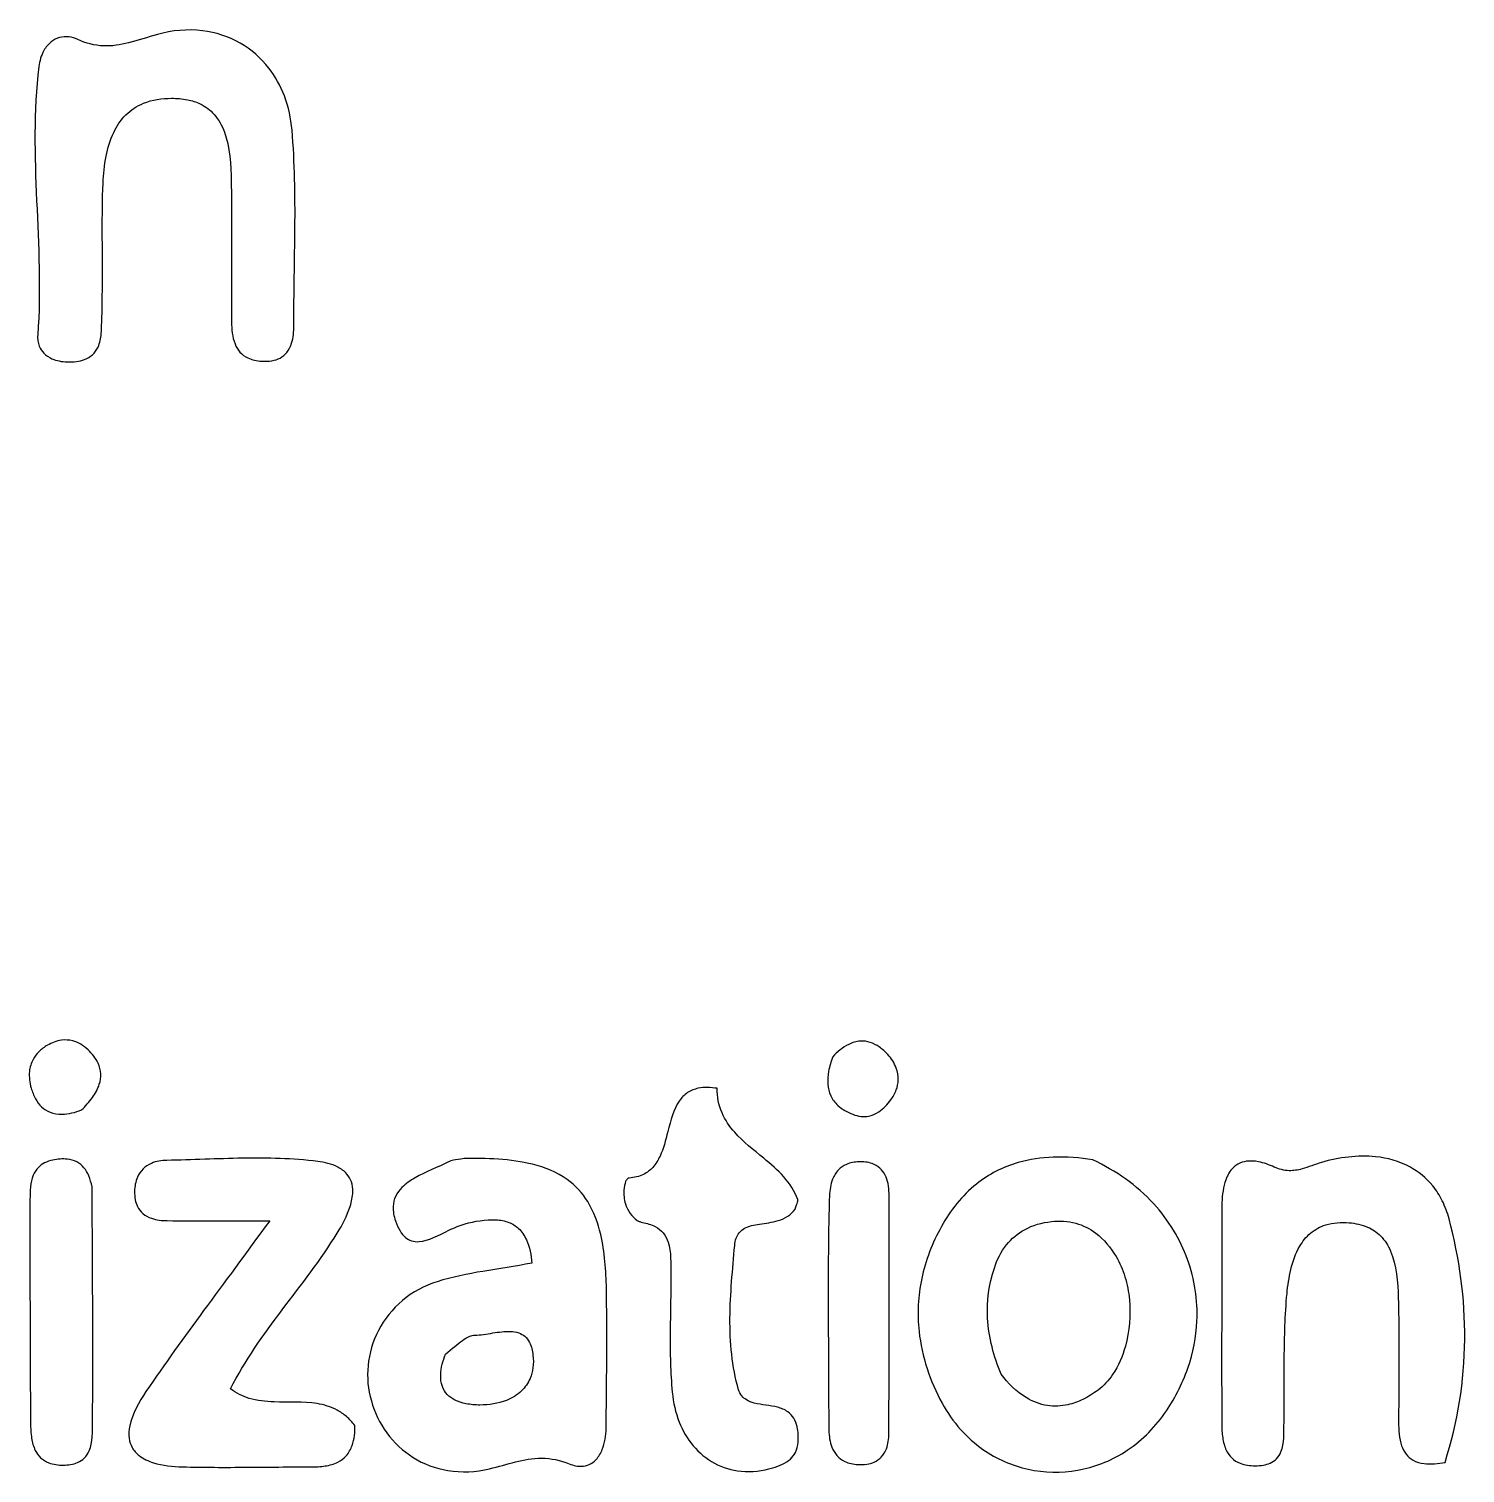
# Model space of a CAD drawing. Header units: millimetres. Extents: x 2.6 to 86.5, y 0.9 to 53.3.
# Drawn here: x 19.403 to 22.387, y 14.15 to 17.151 of the extents above; entities that cross this region are included whole.
import ezdxf

# ---------------------------------------------------------------- set-up
doc = ezdxf.new("R2010")
doc.units = ezdxf.units.MM
doc.layers.get('0').update_dxf_attribs({"linetype": 'CONTINUOUS'})

msp = doc.modelspace()

# ---------------------------------------------------------------- linework, layer by layer
for points, knots in [([(19.5047, 17.1291), (19.4988, 17.1319), (19.4924, 17.1338), (19.4795, 17.1353), (19.4732, 17.1348), (19.4607, 17.1314), (19.4548, 17.1283), (19.4434, 17.1193), (19.4383, 17.1131), (19.4286, 17.0959), (19.4254, 17.0843), (19.424, 17.0726)], [-0.01188368, -0.01188368, -0.01188368, -0.01188368, -0.00988958, -0.00988958, -0.00795189, -0.00795189, -0.00595589, -0.00595589, -0.00353626, -0.00353626, 0, 0, 0, 0]), ([(19.6701, 17.1395), (19.6495, 17.1337), (19.63, 17.1269), (19.5929, 17.1177), (19.5759, 17.1149), (19.5393, 17.1165), (19.5217, 17.1211), (19.5047, 17.1291)], [-0.01696916, -0.01696916, -0.01696916, -0.01696916, -0.01091093, -0.01091093, -0.00562754, -0.00562754, 0, 0, 0, 0]), ([(19.9498, 16.9409), (19.9477, 16.9652), (19.9426, 16.989), (19.9261, 17.0326), (19.9153, 17.0521), (19.8853, 17.0906), (19.8652, 17.1082), (19.818, 17.1353), (19.7915, 17.1439), (19.7324, 17.1511), (19.7007, 17.1481), (19.6701, 17.1395)], [-0.03995071, -0.03995071, -0.03995071, -0.03995071, -0.03263891, -0.03263891, -0.02593842, -0.02593842, -0.01791408, -0.01791408, -0.00954087, -0.00954087, 0, 0, 0, 0]), ([(19.424, 17.0726), (19.4124, 16.98), (19.4152, 16.8883), (19.4232, 16.7014), (19.4283, 16.6082), (19.4215, 16.5154)], [-0.05632359, -0.05632359, -0.05632359, -0.05632359, -0.02792269, -0.02792269, 0, 0, 0, 0]), ([(19.5572, 16.8303), (19.5579, 16.8489), (19.5598, 16.868), (19.5668, 16.9033), (19.5718, 16.9203), (19.5857, 16.9494), (19.5939, 16.9617), (19.615, 16.9828), (19.6273, 16.9908), (19.6597, 17.004), (19.6797, 17.0069), (19.6997, 17.0069)], [-0.02572812, -0.02572812, -0.02572812, -0.02572812, -0.02011963, -0.02011963, -0.01492893, -0.01492893, -0.01046808, -0.01046808, -0.0059774, -0.0059774, 0, 0, 0, 0]), ([(19.6997, 17.0069), (19.7107, 17.0069), (19.7218, 17.006), (19.7417, 17.002), (19.7507, 16.9992), (19.7702, 16.9898), (19.7798, 16.9827), (19.7975, 16.9628), (19.8043, 16.9502), (19.8205, 16.9062), (19.823, 16.8691), (19.8235, 16.8328)], [-0.02658237, -0.02658237, -0.02658237, -0.02658237, -0.02290509, -0.02290509, -0.0197815, -0.0197815, -0.01567146, -0.01567146, -0.0108933, -0.0108933, 0, 0, 0, 0]), ([(19.9536, 16.5341), (19.9534, 16.6019), (19.9554, 16.6699), (19.9564, 16.8055), (19.9556, 16.8734), (19.9498, 16.9409)], [-0.0407149, -0.0407149, -0.0407149, -0.0407149, -0.02031776, -0.02031776, 0, 0, 0, 0]), ([(19.556, 16.6216), (19.5561, 16.6596), (19.5557, 16.6959), (19.5556, 16.7631), (19.5558, 16.7968), (19.5572, 16.8303)], [-0.02047078, -0.02047078, -0.02047078, -0.02047078, -0.01004552, -0.01004552, 0, 0, 0, 0]), ([(19.8235, 16.8328), (19.8242, 16.7843), (19.8244, 16.7359), (19.8244, 16.639), (19.8242, 16.5905), (19.8243, 16.542)], [-0.02907493, -0.02907493, -0.02907493, -0.02907493, -0.01453817, -0.01453817, 0, 0, 0, 0]), ([(19.5534, 16.5176), (19.5544, 16.5336), (19.5549, 16.5499), (19.5555, 16.5821), (19.5556, 16.6006), (19.556, 16.6216)], [-0.01217669, -0.01217669, -0.01217669, -0.01217669, -0.00630499, -0.00630499, 0, 0, 0, 0]), ([(19.8243, 16.542), (19.8243, 16.5272), (19.8257, 16.5106), (19.8339, 16.4904), (19.8372, 16.4846), (19.8463, 16.4745), (19.8518, 16.4705), (19.8669, 16.4632), (19.8767, 16.4613), (19.8865, 16.4606)], [-0.01152147, -0.01152147, -0.01152147, -0.01152147, -0.00701003, -0.00701003, -0.00500368, -0.00500368, -0.00292851, -0.00292851, 0, 0, 0, 0]), ([(19.8865, 16.4606), (19.8937, 16.4602), (19.9011, 16.4603), (19.9141, 16.4626), (19.9198, 16.4644), (19.9304, 16.4701), (19.935, 16.4739), (19.9435, 16.4844), (19.9468, 16.4911), (19.9525, 16.5095), (19.9536, 16.5222), (19.9536, 16.5341)], [-0.01153349, -0.01153349, -0.01153349, -0.01153349, -0.00937693, -0.00937693, -0.00759201, -0.00759201, -0.00576712, -0.00576712, -0.00355856, -0.00355856, 0, 0, 0, 0]), ([(19.4215, 16.5154), (19.4212, 16.5112), (19.4212, 16.5069), (19.4224, 16.499), (19.4233, 16.4953), (19.4268, 16.4863), (19.43, 16.4815), (19.4389, 16.4724), (19.4448, 16.4686), (19.4608, 16.4616), (19.4717, 16.4596), (19.4823, 16.4592)], [-0.009471361, -0.009471361, -0.009471361, -0.009471361, -0.0081941, -0.0081941, -0.007044614, -0.007044614, -0.005286533, -0.005286533, -0.003193254, -0.003193254, 0, 0, 0, 0]), ([(19.4823, 16.4592), (19.4888, 16.459), (19.4955, 16.4592), (19.5078, 16.4608), (19.5135, 16.4622), (19.5249, 16.4667), (19.5304, 16.4698), (19.5401, 16.4786), (19.5439, 16.4839), (19.5509, 16.4985), (19.5528, 16.5081), (19.5534, 16.5176)], [-0.01048141, -0.01048141, -0.01048141, -0.01048141, -0.00852549, -0.00852549, -0.00676349, -0.00676349, -0.00485606, -0.00485606, -0.00284904, -0.00284904, 0, 0, 0, 0]), ([(19.4417, 15.0394), (19.4352, 15.0357), (19.4292, 15.0313), (19.4192, 15.0213), (19.4151, 15.016), (19.4077, 15.0023), (19.4052, 14.9938), (19.4031, 14.9733), (19.4047, 14.9616), (19.4079, 14.9505)], [-0.01042856, -0.01042856, -0.01042856, -0.01042856, -0.00819255, -0.00819255, -0.00618004, -0.00618004, -0.00348829, -0.00348829, 0, 0, 0, 0]), ([(19.526, 15.0299), (19.5214, 15.0343), (19.5163, 15.0383), (19.5056, 15.0446), (19.5002, 15.0469), (19.4866, 15.0505), (19.4786, 15.0509), (19.4603, 15.0484), (19.4506, 15.0446), (19.4417, 15.0394)], [-0.009254955, -0.009254955, -0.009254955, -0.009254955, -0.007318945, -0.007318945, -0.005539591, -0.005539591, -0.003102057, -0.003102057, 0, 0, 0, 0]), ([(21.1875, 15.02), (21.1822, 15.0258), (21.1763, 15.0313), (21.1641, 15.0398), (21.1579, 15.0432), (21.1445, 15.0476), (21.1376, 15.0485), (21.122, 15.0474), (21.114, 15.0449), (21.0939, 15.035), (21.0827, 15.0255), (21.0731, 15.0155)], [-0.01328092, -0.01328092, -0.01328092, -0.01328092, -0.01091561, -0.01091561, -0.00882457, -0.00882457, -0.00668589, -0.00668589, -0.00415722, -0.00415722, 0, 0, 0, 0]), ([(19.5126, 14.9049), (19.5206, 14.9128), (19.5284, 14.9216), (19.541, 14.9392), (19.5463, 14.9484), (19.5517, 14.9653), (19.5529, 14.9725), (19.5522, 14.9877), (19.5502, 14.9952), (19.542, 15.0127), (19.5343, 15.0219), (19.526, 15.0299)], [-0.01448367, -0.01448367, -0.01448367, -0.01448367, -0.01109515, -0.01109515, -0.00801188, -0.00801188, -0.00579773, -0.00579773, -0.00345237, -0.00345237, 0, 0, 0, 0]), ([(21.0731, 15.0155), (21.0695, 15.0057), (21.0665, 14.9954), (21.0631, 14.9764), (21.0623, 14.9673), (21.0636, 14.9501), (21.0655, 14.942), (21.0725, 14.9267), (21.0776, 14.92), (21.0928, 14.9061), (21.1036, 14.9002), (21.1148, 14.8959)], [-0.01445841, -0.01445841, -0.01445841, -0.01445841, -0.01133091, -0.01133091, -0.00866049, -0.00866049, -0.00616474, -0.00616474, -0.00360477, -0.00360477, 0, 0, 0, 0]), ([(21.1938, 14.9259), (21.1985, 14.9322), (21.2024, 14.9392), (21.2076, 14.9532), (21.2091, 14.9601), (21.2097, 14.9758), (21.2082, 14.9841), (21.2013, 15.0025), (21.1951, 15.0118), (21.1875, 15.02)], [-0.01041238, -0.01041238, -0.01041238, -0.01041238, -0.0080337, -0.0080337, -0.00590296, -0.00590296, -0.00333187, -0.00333187, 0, 0, 0, 0]), ([(19.4079, 14.9505), (19.4101, 14.9428), (19.413, 14.9352), (19.4203, 14.9221), (19.4244, 14.9163), (19.4346, 14.9066), (19.4405, 14.9028), (19.4549, 14.8971), (19.4632, 14.8959), (19.4854, 14.8962), (19.4997, 14.9), (19.5126, 14.9049)], [-0.01328261, -0.01328261, -0.01328261, -0.01328261, -0.01089473, -0.01089473, -0.00878884, -0.00878884, -0.00666633, -0.00666633, -0.00414855, -0.00414855, 0, 0, 0, 0]), ([(20.8328, 14.9499), (20.8201, 14.9519), (20.8064, 14.9526), (20.7858, 14.9483), (20.7784, 14.9455), (20.7646, 14.9364), (20.759, 14.9304), (20.7425, 14.9064), (20.7365, 14.8833), (20.7258, 14.8415), (20.7215, 14.8246), (20.7105, 14.8007), (20.7057, 14.7926), (20.6939, 14.7796), (20.6875, 14.7747), (20.6709, 14.7665), (20.6607, 14.7643), (20.6504, 14.7635)], [-0.02883905, -0.02883905, -0.02883905, -0.02883905, -0.02486417, -0.02486417, -0.02238552, -0.02238552, -0.0198221, -0.0198221, -0.01344739, -0.01344739, -0.00836925, -0.00836925, -0.00556106, -0.00556106, -0.00311549, -0.00311549, 0, 0, 0, 0]), ([(21.0005, 14.7186), (20.9941, 14.7365), (20.984, 14.7519), (20.959, 14.7803), (20.9441, 14.793), (20.9085, 14.8223), (20.8872, 14.8386), (20.8587, 14.8708), (20.8496, 14.884), (20.8362, 14.9152), (20.833, 14.9322), (20.8328, 14.9499)], [-0.0288299, -0.0288299, -0.0288299, -0.0288299, -0.02345635, -0.02345635, -0.01814706, -0.01814706, -0.01017202, -0.01017202, -0.00530675, -0.00530675, 0, 0, 0, 0]), ([(21.1148, 14.8959), (21.1203, 14.8937), (21.1261, 14.8922), (21.1372, 14.8911), (21.1425, 14.8913), (21.1553, 14.8938), (21.1623, 14.8969), (21.1786, 14.9075), (21.1869, 14.9164), (21.1938, 14.9259)], [-0.009193136, -0.009193136, -0.009193136, -0.009193136, -0.007423383, -0.007423383, -0.00582977, -0.00582977, -0.003503047, -0.003503047, 0, 0, 0, 0]), ([(19.453, 14.8007), (19.4469, 14.7995), (19.441, 14.7976), (19.4309, 14.7925), (19.4267, 14.7894), (19.4183, 14.781), (19.4149, 14.7754), (19.4062, 14.7544), (19.4054, 14.7364), (19.4054, 14.719)], [-0.01112836, -0.01112836, -0.01112836, -0.01112836, -0.00912384, -0.00912384, -0.0074129, -0.0074129, -0.0052276, -0.0052276, 0, 0, 0, 0]), ([(19.5343, 14.7453), (19.5328, 14.7531), (19.5305, 14.761), (19.5249, 14.7743), (19.5217, 14.7799), (19.5135, 14.7898), (19.5086, 14.7939), (19.4968, 14.8002), (19.4901, 14.802), (19.4732, 14.8038), (19.4627, 14.8027), (19.453, 14.8007)], [-0.01129371, -0.01129371, -0.01129371, -0.01129371, -0.00891201, -0.00891201, -0.00699848, -0.00699848, -0.00507255, -0.00507255, -0.0029942, -0.0029942, 0, 0, 0, 0]), ([(19.6899, 14.8003), (19.6789, 14.8002), (19.6677, 14.7984), (19.6512, 14.7913), (19.6454, 14.7876), (19.6353, 14.7777), (19.6313, 14.7718), (19.6246, 14.756), (19.6229, 14.746), (19.6227, 14.7361)], [-0.01054256, -0.01054256, -0.01054256, -0.01054256, -0.00724208, -0.00724208, -0.00515899, -0.00515899, -0.00297994, -0.00297994, 0, 0, 0, 0]), ([(20.0031, 14.7979), (19.9515, 14.8046), (19.899, 14.8055), (19.7947, 14.8038), (19.7421, 14.8011), (19.6899, 14.8003)], [-0.03121986, -0.03121986, -0.03121986, -0.03121986, -0.01567821, -0.01567821, 0, 0, 0, 0]), ([(20.0439, 14.6493), (20.0543, 14.6663), (20.0645, 14.6856), (20.0737, 14.7144), (20.0759, 14.725), (20.0761, 14.7422), (20.0753, 14.749), (20.0711, 14.7615), (20.068, 14.767), (20.0585, 14.778), (20.0519, 14.7827), (20.0321, 14.7928), (20.0171, 14.7961), (20.0031, 14.7979)], [-0.01968257, -0.01968257, -0.01968257, -0.01968257, -0.01372127, -0.01372127, -0.01062362, -0.01062362, -0.00857612, -0.00857612, -0.00666035, -0.00666035, -0.00424627, -0.00424627, 0, 0, 0, 0]), ([(20.2749, 14.7971), (20.2537, 14.7862), (20.2275, 14.7764), (20.1958, 14.7583), (20.186, 14.7516), (20.1728, 14.7384), (20.1684, 14.7325), (20.162, 14.7191), (20.1602, 14.712), (20.1594, 14.6943), (20.1615, 14.6842), (20.1648, 14.6746)], [-0.01848743, -0.01848743, -0.01848743, -0.01848743, -0.01087725, -0.01087725, -0.00749643, -0.00749643, -0.00528253, -0.00528253, -0.00304678, -0.00304678, 0, 0, 0, 0]), ([(20.3073, 14.804), (20.2972, 14.8023), (20.2912, 14.8016), (20.2813, 14.7996), (20.278, 14.7987), (20.2749, 14.7971)], [-0.002550692, -0.002550692, -0.002550692, -0.002550692, -0.001023915, -0.001023915, 0, 0, 0, 0]), ([(20.603, 14.5342), (20.6024, 14.5704), (20.5996, 14.6101), (20.5855, 14.6699), (20.5771, 14.6935), (20.5529, 14.7327), (20.5388, 14.7479), (20.4999, 14.7758), (20.4751, 14.7856), (20.4047, 14.8033), (20.3524, 14.805), (20.3073, 14.804)], [-0.0454104, -0.0454104, -0.0454104, -0.0454104, -0.03465545, -0.03465545, -0.02746261, -0.02746261, -0.02123727, -0.02123727, -0.01352225, -0.01352225, 0, 0, 0, 0]), ([(21.1273, 14.7973), (21.1185, 14.7969), (21.1096, 14.7954), (21.0952, 14.7891), (21.0896, 14.7853), (21.0796, 14.7748), (21.0758, 14.7683), (21.0687, 14.7504), (21.0669, 14.7383), (21.0664, 14.7267)], [-0.01047104, -0.01047104, -0.01047104, -0.01047104, -0.00781859, -0.00781859, -0.00575927, -0.00575927, -0.0034761, -0.0034761, 0, 0, 0, 0]), ([(21.1902, 14.7314), (21.1901, 14.7383), (21.1896, 14.7453), (21.187, 14.7581), (21.1851, 14.7641), (21.1795, 14.775), (21.1759, 14.7798), (21.1666, 14.7883), (21.161, 14.7915), (21.1461, 14.7967), (21.1366, 14.7976), (21.1273, 14.7973)], [-0.01049515, -0.01049515, -0.01049515, -0.01049515, -0.00842266, -0.00842266, -0.00657274, -0.00657274, -0.00474538, -0.00474538, -0.00279401, -0.00279401, 0, 0, 0, 0]), ([(21.6136, 14.8011), (21.5865, 14.8056), (21.5588, 14.8079), (21.5065, 14.8061), (21.482, 14.8025), (21.4265, 14.7864), (21.3976, 14.7716), (21.3416, 14.7269), (21.3177, 14.6964), (21.2989, 14.6625)], [-0.03721614, -0.03721614, -0.03721614, -0.03721614, -0.02896782, -0.02896782, -0.021525, -0.021525, -0.01162993, -0.01162993, 0, 0, 0, 0]), ([(21.7626, 14.2743), (21.783, 14.3034), (21.7994, 14.335), (21.822, 14.4002), (21.8284, 14.4331), (21.8318, 14.5099), (21.8252, 14.5532), (21.795, 14.6371), (21.7709, 14.6763), (21.7046, 14.7487), (21.6614, 14.779), (21.6136, 14.8011)], [-0.06350042, -0.06350042, -0.06350042, -0.06350042, -0.05279126, -0.05279126, -0.04272003, -0.04272003, -0.0295886, -0.0295886, -0.01579834, -0.01579834, 0, 0, 0, 0]), ([(21.9906, 14.7863), (21.9802, 14.791), (21.969, 14.7951), (21.9496, 14.7989), (21.9411, 14.7995), (21.9265, 14.7975), (21.9206, 14.7956), (21.9093, 14.7892), (21.9045, 14.7848), (21.8947, 14.7723), (21.8907, 14.7635), (21.8834, 14.7394), (21.8819, 14.7223), (21.8818, 14.7064)], [-0.01738478, -0.01738478, -0.01738478, -0.01738478, -0.01395918, -0.01395918, -0.01145231, -0.01145231, -0.00954929, -0.00954929, -0.00756703, -0.00756703, -0.00476853, -0.00476853, 0, 0, 0, 0]), ([(22.0889, 14.796), (22.0747, 14.7919), (22.0617, 14.7862), (22.0393, 14.78), (22.0305, 14.7785), (22.0105, 14.7791), (22.0003, 14.7819), (21.9906, 14.7863)], [-0.01007699, -0.01007699, -0.01007699, -0.01007699, -0.00596517, -0.00596517, -0.00321435, -0.00321435, 0, 0, 0, 0]), ([(22.3537, 14.6786), (22.3502, 14.6915), (22.3456, 14.7042), (22.3341, 14.7273), (22.3275, 14.7377), (22.3064, 14.7637), (22.2904, 14.7769), (22.25, 14.7986), (22.2258, 14.8052), (22.1637, 14.8116), (22.1252, 14.8063), (22.0889, 14.796)], [-0.03299762, -0.03299762, -0.03299762, -0.03299762, -0.02894783, -0.02894783, -0.02519721, -0.02519721, -0.01884913, -0.01884913, -0.01132888, -0.01132888, 0, 0, 0, 0]), ([(20.6504, 14.7635), (20.65, 14.7635), (20.6496, 14.7634), (20.6489, 14.7632), (20.6486, 14.7631), (20.6476, 14.7625), (20.6469, 14.762), (20.6449, 14.76), (20.6438, 14.758), (20.641, 14.7515), (20.6397, 14.7453), (20.6387, 14.7291), (20.6398, 14.7193), (20.6447, 14.7029), (20.6479, 14.6959), (20.6564, 14.6841), (20.6613, 14.6794), (20.667, 14.6756)], [-0.01083551, -0.01083551, -0.01083551, -0.01083551, -0.01068379, -0.01068379, -0.0105272, -0.0105272, -0.01018135, -0.01018135, -0.00931856, -0.00931856, -0.0071967, -0.0071967, -0.00435443, -0.00435443, -0.00206561, -0.00206561, 0, 0, 0, 0]), ([(19.5355, 14.2583), (19.5359, 14.3383), (19.5359, 14.4177), (19.5355, 14.5803), (19.535, 14.6628), (19.5343, 14.7453)], [-0.0486931, -0.0486931, -0.0486931, -0.0486931, -0.02474069, -0.02474069, 0, 0, 0, 0]), ([(19.6227, 14.7361), (19.6226, 14.7302), (19.623, 14.7242), (19.6251, 14.7134), (19.6266, 14.7086), (19.6316, 14.6986), (19.6352, 14.6939), (19.6451, 14.6853), (19.6514, 14.6821), (19.6682, 14.6763), (19.6795, 14.6751), (19.6902, 14.675)], [-0.01042604, -0.01042604, -0.01042604, -0.01042604, -0.00865448, -0.00865448, -0.00714329, -0.00714329, -0.00532346, -0.00532346, -0.00321653, -0.00321653, 0, 0, 0, 0]), ([(19.4054, 14.719), (19.4053, 14.6416), (19.4053, 14.5642), (19.4057, 14.4094), (19.406, 14.332), (19.4065, 14.2545)], [-0.04644327, -0.04644327, -0.04644327, -0.04644327, -0.02322159, -0.02322159, 0, 0, 0, 0]), ([(20.9949, 14.6991), (20.9975, 14.7061), (20.9993, 14.7103), (21.0005, 14.7146), (21.0007, 14.7157), (21.0008, 14.7173), (21.0007, 14.718), (21.0005, 14.7186)], [-0.001282159, -0.001282159, -0.001282159, -0.001282159, -0.000497075, -0.000497075, -0.000199005, -0.000199005, 0, 0, 0, 0]), ([(21.0664, 14.7267), (21.0654, 14.701), (21.0649, 14.6752), (21.0642, 14.6233), (21.0641, 14.5953), (21.0637, 14.5644)], [-0.01808782, -0.01808782, -0.01808782, -0.01808782, -0.00926181, -0.00926181, 0, 0, 0, 0]), ([(21.1898, 14.232), (21.1902, 14.3152), (21.1904, 14.3984), (21.1905, 14.5649), (21.1904, 14.6482), (21.1902, 14.7314)], [-0.04994165, -0.04994165, -0.04994165, -0.04994165, -0.02497088, -0.02497088, 0, 0, 0, 0]), ([(21.8818, 14.7064), (21.8816, 14.6308), (21.8814, 14.5552), (21.8812, 14.404), (21.8812, 14.3284), (21.8814, 14.2528)], [-0.04536238, -0.04536238, -0.04536238, -0.04536238, -0.02268116, -0.02268116, 0, 0, 0, 0]), ([(19.9035, 14.6748), (19.8546, 14.6077), (19.8084, 14.5455), (19.7263, 14.4337), (19.6852, 14.3769), (19.6463, 14.3198)], [-0.0426621, -0.0426621, -0.0426621, -0.0426621, -0.02072986, -0.02072986, 0, 0, 0, 0]), ([(19.6902, 14.675), (19.7229, 14.6747), (19.7563, 14.6746), (19.8209, 14.6747), (19.8595, 14.6748), (19.9035, 14.6748)], [-0.02564037, -0.02564037, -0.02564037, -0.02564037, -0.01317715, -0.01317715, 0, 0, 0, 0]), ([(20.1648, 14.6746), (20.1673, 14.6674), (20.1704, 14.6601), (20.1774, 14.6487), (20.181, 14.644), (20.1893, 14.637), (20.1935, 14.6346), (20.2033, 14.6314), (20.2086, 14.631), (20.2331, 14.6327), (20.2545, 14.6445), (20.287, 14.6605), (20.2984, 14.6656), (20.3092, 14.6684)], [-0.01759287, -0.01759287, -0.01759287, -0.01759287, -0.01507904, -0.01507904, -0.01314556, -0.01314556, -0.01150165, -0.01150165, -0.00971869, -0.00971869, -0.00336862, -0.00336862, 0, 0, 0, 0]), ([(20.3092, 14.6684), (20.329, 14.6734), (20.3523, 14.678), (20.3825, 14.6763), (20.3917, 14.6747), (20.4077, 14.6684), (20.4144, 14.6643), (20.4273, 14.6523), (20.4326, 14.6442), (20.4436, 14.6204), (20.4467, 14.603), (20.4481, 14.5866)], [-0.01922813, -0.01922813, -0.01922813, -0.01922813, -0.01297151, -0.01297151, -0.0102082, -0.0102082, -0.00782819, -0.00782819, -0.00493473, -0.00493473, 0, 0, 0, 0]), ([(20.667, 14.6756), (20.6687, 14.6745), (20.6704, 14.6736), (20.674, 14.6722), (20.6759, 14.6716), (20.6778, 14.6713)], [-0.001156863, -0.001156863, -0.001156863, -0.001156863, -0.000578106, -0.000578106, 0, 0, 0, 0]), ([(20.8695, 14.6234), (20.87, 14.6285), (20.8709, 14.6337), (20.8742, 14.6426), (20.8762, 14.6464), (20.882, 14.6536), (20.8858, 14.6567), (20.899, 14.664), (20.9099, 14.6662), (20.9339, 14.6698), (20.9475, 14.6712), (20.9671, 14.6771), (20.9739, 14.6799), (20.986, 14.6882), (20.9909, 14.6932), (20.9949, 14.6991)], [-0.01679862, -0.01679862, -0.01679862, -0.01679862, -0.01499853, -0.01499853, -0.01351195, -0.01351195, -0.01178087, -0.01178087, -0.00827494, -0.00827494, -0.00437796, -0.00437796, -0.00215444, -0.00215444, 0, 0, 0, 0]), ([(21.5275, 14.673), (21.5445, 14.6749), (21.5615, 14.6741), (21.5932, 14.6655), (21.6071, 14.6585), (21.6368, 14.6359), (21.6506, 14.6189), (21.6618, 14.6005)], [-0.01631522, -0.01631522, -0.01631522, -0.01631522, -0.01118977, -0.01118977, -0.00646058, -0.00646058, 0, 0, 0, 0]), ([(22.3453, 14.1728), (22.3717, 14.2559), (22.3855, 14.3411), (22.387, 14.5131), (22.3754, 14.5967), (22.3537, 14.6786)], [-0.05159447, -0.05159447, -0.05159447, -0.05159447, -0.02543023, -0.02543023, 0, 0, 0, 0]), ([(19.8222, 14.3256), (19.8518, 14.3844), (19.8897, 14.437), (19.9692, 14.5424), (20.0096, 14.5937), (20.0439, 14.6493)], [-0.03942992, -0.03942992, -0.03942992, -0.03942992, -0.0196026, -0.0196026, 0, 0, 0, 0]), ([(20.6778, 14.6713), (20.6869, 14.6697), (20.6961, 14.667), (20.7107, 14.6593), (20.7163, 14.655), (20.7258, 14.6437), (20.7291, 14.6372), (20.7379, 14.6102), (20.7364, 14.5859), (20.7366, 14.5627)], [-0.0149657, -0.0149657, -0.0149657, -0.0149657, -0.01187076, -0.01187076, -0.00946498, -0.00946498, -0.00697035, -0.00697035, 0, 0, 0, 0]), ([(21.2989, 14.6625), (21.28, 14.6286), (21.266, 14.5926), (21.2504, 14.5184), (21.2486, 14.4815), (21.2582, 14.3921), (21.2753, 14.3421), (21.3007, 14.2956)], [-0.03865645, -0.03865645, -0.03865645, -0.03865645, -0.02701991, -0.02701991, -0.01587257, -0.01587257, 0, 0, 0, 0]), ([(21.409, 14.5765), (21.4145, 14.5939), (21.4227, 14.6104), (21.4446, 14.6377), (21.4572, 14.6482), (21.489, 14.6656), (21.508, 14.6709), (21.5275, 14.673)], [-0.01640432, -0.01640432, -0.01640432, -0.01640432, -0.01090535, -0.01090535, -0.00589545, -0.00589545, 0, 0, 0, 0]), ([(22.017, 14.5233), (22.0186, 14.5401), (22.0211, 14.5573), (22.0291, 14.5903), (22.0349, 14.607), (22.0495, 14.632), (22.0569, 14.6413), (22.0753, 14.6568), (22.0858, 14.6624), (22.113, 14.671), (22.1297, 14.6719), (22.146, 14.6706)], [-0.02231521, -0.02231521, -0.02231521, -0.02231521, -0.01723999, -0.01723999, -0.01212848, -0.01212848, -0.00856052, -0.00856052, -0.00491775, -0.00491775, 0, 0, 0, 0]), ([(22.146, 14.6706), (22.1591, 14.6695), (22.1722, 14.6668), (22.1945, 14.6572), (22.2036, 14.6511), (22.2205, 14.6342), (22.2273, 14.6234), (22.2445, 14.5829), (22.2473, 14.5474), (22.2482, 14.5134)], [-0.02234574, -0.02234574, -0.02234574, -0.02234574, -0.01803859, -0.01803859, -0.01439414, -0.01439414, -0.01020797, -0.01020797, 0, 0, 0, 0]), ([(20.8777, 14.3235), (20.8636, 14.3722), (20.8593, 14.4221), (20.8601, 14.5231), (20.8652, 14.5738), (20.8695, 14.6234)], [-0.03007494, -0.03007494, -0.03007494, -0.03007494, -0.0149371, -0.0149371, 0, 0, 0, 0]), ([(20.4481, 14.5866), (20.4134, 14.5801), (20.3793, 14.5752), (20.3147, 14.5643), (20.2824, 14.5579), (20.2512, 14.5482)], [-0.01986197, -0.01986197, -0.01986197, -0.01986197, -0.00978837, -0.00978837, 0, 0, 0, 0]), ([(21.6618, 14.6005), (21.6698, 14.5874), (21.6759, 14.573), (21.6851, 14.5429), (21.688, 14.5268), (21.6925, 14.4789), (21.6897, 14.4453), (21.6755, 14.3936), (21.6668, 14.3731), (21.6464, 14.343), (21.6363, 14.3318), (21.6244, 14.323)], [-0.02985443, -0.02985443, -0.02985443, -0.02985443, -0.02527294, -0.02527294, -0.02046532, -0.02046532, -0.0109099, -0.0109099, -0.00445659, -0.00445659, 0, 0, 0, 0]), ([(20.7366, 14.5627), (20.737, 14.522), (20.7358, 14.4811), (20.7353, 14.3998), (20.7359, 14.359), (20.7398, 14.3185)], [-0.02444604, -0.02444604, -0.02444604, -0.02444604, -0.01219196, -0.01219196, 0, 0, 0, 0]), ([(21.0637, 14.5644), (21.0639, 14.5068), (21.064, 14.4512), (21.0643, 14.3452), (21.0645, 14.2922), (21.0653, 14.2394)], [-0.03207693, -0.03207693, -0.03207693, -0.03207693, -0.01585, -0.01585, 0, 0, 0, 0]), ([(21.4231, 14.3558), (21.4079, 14.3929), (21.3972, 14.4318), (21.3931, 14.508), (21.398, 14.5422), (21.409, 14.5765)], [-0.02290498, -0.02290498, -0.02290498, -0.02290498, -0.01078916, -0.01078916, 0, 0, 0, 0]), ([(20.2512, 14.5482), (20.2247, 14.5399), (20.2003, 14.5267), (20.1586, 14.4916), (20.1417, 14.4705), (20.1176, 14.424), (20.1102, 14.3993), (20.1053, 14.3491), (20.1076, 14.3242), (20.1146, 14.3003)], [-0.03149422, -0.03149422, -0.03149422, -0.03149422, -0.02318851, -0.02318851, -0.0151464, -0.0151464, -0.00747019, -0.00747019, 0, 0, 0, 0]), ([(20.6024, 14.2431), (20.6029, 14.2917), (20.6035, 14.3402), (20.6039, 14.4372), (20.6038, 14.4857), (20.603, 14.5342)], [-0.0291029, -0.0291029, -0.0291029, -0.0291029, -0.01455068, -0.01455068, 0, 0, 0, 0]), ([(22.0108, 14.2562), (22.0115, 14.3008), (22.011, 14.3454), (22.0117, 14.4344), (22.0129, 14.479), (22.017, 14.5233)], [-0.02673321, -0.02673321, -0.02673321, -0.02673321, -0.01334402, -0.01334402, 0, 0, 0, 0]), ([(22.2482, 14.5134), (22.2494, 14.4707), (22.2497, 14.4281), (22.2495, 14.3428), (22.2491, 14.3001), (22.2488, 14.2575)], [-0.02558588, -0.02558588, -0.02558588, -0.02558588, -0.01279494, -0.01279494, 0, 0, 0, 0]), ([(20.2686, 14.3974), (20.2828, 14.4091), (20.294, 14.419), (20.3084, 14.4293), (20.3138, 14.4328), (20.3225, 14.4361), (20.3259, 14.4369), (20.3295, 14.4369)], [-0.006568429, -0.006568429, -0.006568429, -0.006568429, -0.002809653, -0.002809653, -0.001063596, -0.001063596, 0, 0, 0, 0]), ([(20.3295, 14.4369), (20.341, 14.4372), (20.354, 14.4395), (20.3794, 14.4435), (20.3918, 14.4453), (20.4092, 14.4446), (20.4153, 14.4437), (20.4255, 14.4401), (20.4296, 14.4378), (20.4374, 14.4312), (20.4407, 14.4268), (20.4473, 14.4139), (20.4494, 14.4046), (20.4504, 14.3957)], [-0.01464612, -0.01464612, -0.01464612, -0.01464612, -0.01096104, -0.01096104, -0.00755961, -0.00755961, -0.00575171, -0.00575171, -0.00433131, -0.00433131, -0.00268459, -0.00268459, 0, 0, 0, 0]), ([(20.3402, 14.2919), (20.3306, 14.2919), (20.3207, 14.2927), (20.3033, 14.2961), (20.2954, 14.2985), (20.2822, 14.3052), (20.2767, 14.3091), (20.2677, 14.3188), (20.2644, 14.3243), (20.2593, 14.3382), (20.2584, 14.3466), (20.2592, 14.3692), (20.2634, 14.3841), (20.2686, 14.3974)], [-0.01608603, -0.01608603, -0.01608603, -0.01608603, -0.01319618, -0.01319618, -0.01076981, -0.01076981, -0.0087539, -0.0087539, -0.00679548, -0.00679548, -0.00430619, -0.00430619, 0, 0, 0, 0]), ([(20.4504, 14.3957), (20.4515, 14.3869), (20.4516, 14.3781), (20.4494, 14.3616), (20.4474, 14.354), (20.4402, 14.3372), (20.4342, 14.3287), (20.4177, 14.3127), (20.4068, 14.3062), (20.3779, 14.2947), (20.3589, 14.2918), (20.3402, 14.2919)], [-0.0175894, -0.0175894, -0.0175894, -0.0175894, -0.01493184, -0.01493184, -0.01256285, -0.01256285, -0.009399, -0.009399, -0.00560547, -0.00560547, 0, 0, 0, 0]), ([(21.6244, 14.323), (21.6144, 14.3157), (21.6039, 14.309), (21.5829, 14.2988), (21.5726, 14.295), (21.5478, 14.2893), (21.5335, 14.2885), (21.5034, 14.2932), (21.4888, 14.299), (21.455, 14.3196), (21.4376, 14.3371), (21.4231, 14.3558)], [-0.0232348, -0.0232348, -0.0232348, -0.0232348, -0.01952754, -0.01952754, -0.01624247, -0.01624247, -0.01187957, -0.01187957, -0.00711114, -0.00711114, 0, 0, 0, 0]), ([(19.6463, 14.3198), (19.6322, 14.299), (19.6177, 14.2733), (19.611, 14.2402), (19.6103, 14.2314), (19.6124, 14.2161), (19.6144, 14.2096), (19.6214, 14.1971), (19.6263, 14.1916), (19.6409, 14.1801), (19.6515, 14.1753), (19.6809, 14.1661), (19.7025, 14.1639), (19.7222, 14.1634)], [-0.02368142, -0.02368142, -0.02368142, -0.02368142, -0.01614188, -0.01614188, -0.01355084, -0.01355084, -0.01149392, -0.01149392, -0.00925678, -0.00925678, -0.00592331, -0.00592331, 0, 0, 0, 0]), ([(20.0806, 14.2493), (20.0752, 14.2561), (20.0693, 14.2624), (20.0567, 14.2731), (20.0503, 14.2775), (20.0303, 14.2883), (20.0164, 14.2925), (19.9729, 14.2997), (19.9426, 14.2973), (19.8951, 14.2989), (19.8775, 14.3007), (19.8465, 14.3101), (19.8338, 14.3165), (19.8222, 14.3256)], [-0.02828929, -0.02828929, -0.02828929, -0.02828929, -0.02562111, -0.02562111, -0.02321537, -0.02321537, -0.01866159, -0.01866159, -0.00969021, -0.00969021, -0.00441858, -0.00441858, 0, 0, 0, 0]), ([(20.7398, 14.3185), (20.7418, 14.2972), (20.7465, 14.2762), (20.7614, 14.2386), (20.771, 14.222), (20.7956, 14.1926), (20.8105, 14.1802), (20.8447, 14.1618), (20.8633, 14.1562), (20.905, 14.152), (20.9273, 14.1547), (20.9487, 14.1613)], [-0.03055484, -0.03055484, -0.03055484, -0.03055484, -0.02414333, -0.02414333, -0.01841503, -0.01841503, -0.01259597, -0.01259597, -0.00672223, -0.00672223, 0, 0, 0, 0]), ([(20.9584, 14.2873), (20.9435, 14.291), (20.9256, 14.2919), (20.9046, 14.2975), (20.8988, 14.2996), (20.8901, 14.3049), (20.8868, 14.3076), (20.8811, 14.3147), (20.879, 14.3189), (20.8777, 14.3235)], [-0.009266358, -0.009266358, -0.009266358, -0.009266358, -0.00449953, -0.00449953, -0.002724797, -0.002724797, -0.001433447, -0.001433447, 0, 0, 0, 0]), ([(20.1146, 14.3003), (20.1215, 14.2766), (20.1321, 14.2543), (20.1614, 14.2138), (20.18, 14.1963), (20.2235, 14.1692), (20.2479, 14.1601), (20.3023, 14.1511), (20.3316, 14.1527), (20.3601, 14.1594)], [-0.03165482, -0.03165482, -0.03165482, -0.03165482, -0.02424485, -0.02424485, -0.01659892, -0.01659892, -0.00878169, -0.00878169, 0, 0, 0, 0]), ([(21.0011, 14.2147), (21.0018, 14.2252), (21.0016, 14.2363), (20.9978, 14.2529), (20.9955, 14.259), (20.9888, 14.2698), (20.9847, 14.2742), (20.9734, 14.2824), (20.9661, 14.2854), (20.9584, 14.2873)], [-0.009309217, -0.009309217, -0.009309217, -0.009309217, -0.006153764, -0.006153764, -0.004198667, -0.004198667, -0.002359322, -0.002359322, 0, 0, 0, 0]), ([(21.3007, 14.2956), (21.3113, 14.2761), (21.324, 14.2579), (21.3527, 14.2257), (21.3682, 14.2118), (21.4137, 14.1799), (21.4455, 14.1659), (21.5131, 14.1511), (21.5479, 14.1504), (21.6165, 14.1626), (21.6494, 14.1754), (21.7121, 14.2149), (21.7401, 14.2422), (21.7626, 14.2743)], [-0.05613824, -0.05613824, -0.05613824, -0.05613824, -0.04945159, -0.04945159, -0.04316938, -0.04316938, -0.03273141, -0.03273141, -0.02231743, -0.02231743, -0.0117441, -0.0117441, 0, 0, 0, 0]), ([(19.4065, 14.2545), (19.4066, 14.2441), (19.4071, 14.2332), (19.4102, 14.2142), (19.4125, 14.2055), (19.4192, 14.192), (19.4228, 14.1869), (19.4324, 14.1778), (19.4381, 14.1743), (19.454, 14.1682), (19.4645, 14.167), (19.4746, 14.1671)], [-0.0127438, -0.0127438, -0.0127438, -0.0127438, -0.00960169, -0.00960169, -0.0069902, -0.0069902, -0.0050906, -0.0050906, -0.00304209, -0.00304209, 0, 0, 0, 0]), ([(19.4746, 14.1671), (19.4846, 14.1672), (19.4951, 14.1685), (19.5097, 14.1747), (19.5145, 14.1778), (19.523, 14.1862), (19.5261, 14.1913), (19.5358, 14.2143), (19.5354, 14.2369), (19.5355, 14.2583)], [-0.01392154, -0.01392154, -0.01392154, -0.01392154, -0.01050439, -0.01050439, -0.00851324, -0.00851324, -0.00643197, -0.00643197, 0, 0, 0, 0]), ([(21.9506, 14.1658), (21.9564, 14.1657), (21.9625, 14.1661), (21.973, 14.168), (21.9777, 14.1693), (21.9871, 14.1735), (21.9916, 14.1765), (21.9994, 14.1846), (22.0023, 14.1894), (22.0114, 14.212), (22.0104, 14.2346), (22.0108, 14.2562)], [-0.01416642, -0.01416642, -0.01416642, -0.01416642, -0.01210498, -0.01210498, -0.01042259, -0.01042259, -0.00850469, -0.00850469, -0.00649191, -0.00649191, 0, 0, 0, 0]), ([(22.2488, 14.2575), (22.2487, 14.2392), (22.2501, 14.2219), (22.2574, 14.201), (22.2604, 14.1949), (22.2686, 14.1846), (22.2733, 14.1805), (22.2858, 14.1734), (22.2937, 14.1712), (22.3158, 14.1684), (22.3314, 14.1701), (22.3453, 14.1728)], [-0.01512787, -0.01512787, -0.01512787, -0.01512787, -0.01059007, -0.01059007, -0.00855659, -0.00855659, -0.00666971, -0.00666971, -0.00426141, -0.00426141, 0, 0, 0, 0]), ([(19.9894, 14.1633), (19.9991, 14.1632), (20.0092, 14.1637), (20.0278, 14.1667), (20.0369, 14.1692), (20.0516, 14.1767), (20.0573, 14.1809), (20.0679, 14.1926), (20.0719, 14.1999), (20.0794, 14.2209), (20.0807, 14.2356), (20.0806, 14.2493)], [-0.01446686, -0.01446686, -0.01446686, -0.01446686, -0.01156002, -0.01156002, -0.00881804, -0.00881804, -0.00664603, -0.00664603, -0.00412463, -0.00412463, 0, 0, 0, 0]), ([(20.5256, 14.1699), (20.53, 14.1681), (20.5345, 14.1666), (20.5431, 14.1649), (20.5472, 14.1645), (20.5568, 14.1648), (20.5622, 14.166), (20.5726, 14.1707), (20.5773, 14.1742), (20.5871, 14.1845), (20.5913, 14.1919), (20.5999, 14.2131), (20.6022, 14.2285), (20.6024, 14.2431)], [-0.01307341, -0.01307341, -0.01307341, -0.01307341, -0.01164666, -0.01164666, -0.01040402, -0.01040402, -0.0087149, -0.0087149, -0.00692253, -0.00692253, -0.00440542, -0.00440542, 0, 0, 0, 0]), ([(21.0653, 14.2394), (21.0654, 14.2275), (21.0671, 14.2152), (21.074, 14.1978), (21.0774, 14.192), (21.0866, 14.1817), (21.0921, 14.1777), (21.1067, 14.1707), (21.116, 14.1688), (21.1254, 14.1682)], [-0.01048382, -0.01048382, -0.01048382, -0.01048382, -0.00692499, -0.00692499, -0.00488111, -0.00488111, -0.00279916, -0.00279916, 0, 0, 0, 0]), ([(21.1254, 14.1682), (21.1316, 14.1678), (21.1379, 14.168), (21.1493, 14.1697), (21.1544, 14.1712), (21.1649, 14.1759), (21.1699, 14.1794), (21.1788, 14.1888), (21.1822, 14.1947), (21.1884, 14.2108), (21.1897, 14.2216), (21.1898, 14.232)], [-0.01049597, -0.01049597, -0.01049597, -0.01049597, -0.00863238, -0.00863238, -0.00702718, -0.00702718, -0.00517794, -0.00517794, -0.00311887, -0.00311887, 0, 0, 0, 0]), ([(21.8814, 14.2528), (21.8814, 14.2433), (21.8819, 14.2333), (21.8847, 14.215), (21.887, 14.206), (21.8938, 14.192), (21.8975, 14.1866), (21.9072, 14.1771), (21.9131, 14.1735), (21.9294, 14.1671), (21.9401, 14.1658), (21.9506, 14.1658)], [-0.01276689, -0.01276689, -0.01276689, -0.01276689, -0.00989299, -0.00989299, -0.00719683, -0.00719683, -0.00523649, -0.00523649, -0.00312677, -0.00312677, 0, 0, 0, 0]), ([(20.9487, 14.1613), (20.9555, 14.1634), (20.9625, 14.1658), (20.9748, 14.1718), (20.9805, 14.1753), (20.9897, 14.1837), (20.9932, 14.1883), (20.999, 14.2002), (21.0006, 14.2074), (21.0011, 14.2147)], [-0.008082313, -0.008082313, -0.008082313, -0.008082313, -0.005936613, -0.005936613, -0.003973504, -0.003973504, -0.002207019, -0.002207019, 0, 0, 0, 0]), ([(19.7222, 14.1634), (19.7667, 14.1623), (19.8113, 14.1623), (19.9004, 14.1629), (19.9449, 14.1634), (19.9894, 14.1633)], [-0.0267156, -0.0267156, -0.0267156, -0.0267156, -0.01336157, -0.01336157, 0, 0, 0, 0]), ([(20.3601, 14.1594), (20.3971, 14.1682), (20.4309, 14.1813), (20.4883, 14.1814), (20.5071, 14.1775), (20.5256, 14.1699)], [-0.01708189, -0.01708189, -0.01708189, -0.01708189, -0.00599222, -0.00599222, 0, 0, 0, 0])]:
    msp.add_open_spline(points, degree=3, knots=knots)

doc.saveas('drawing.dxf')
